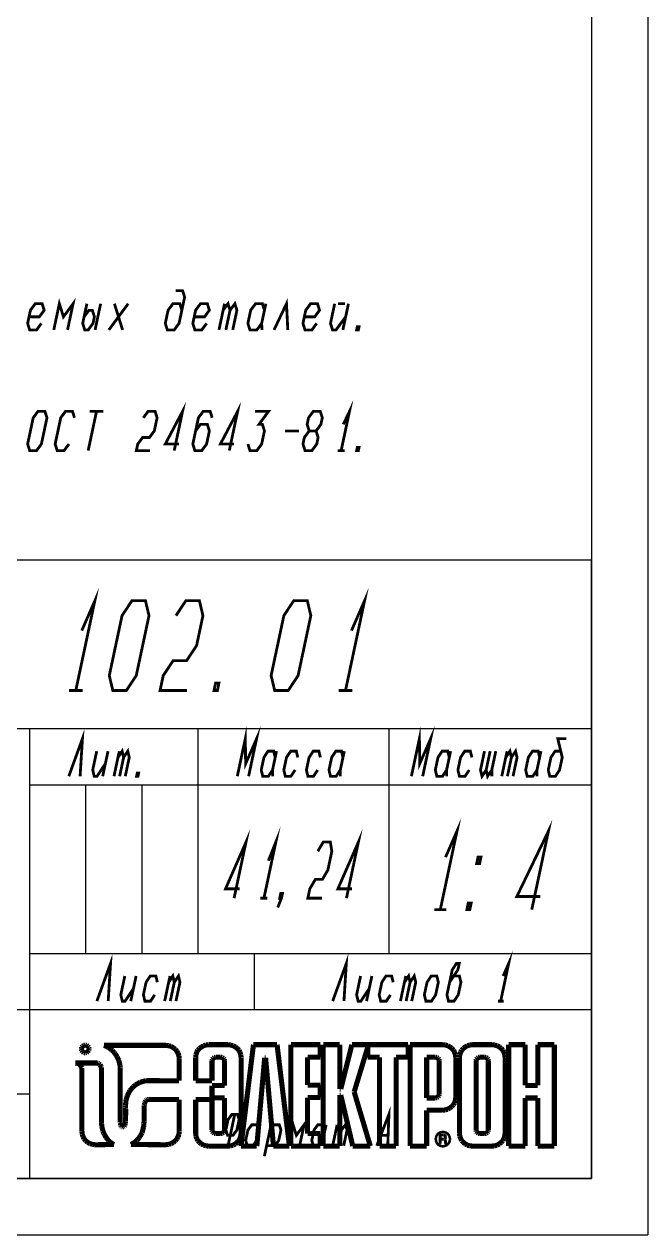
# Model space of a CAD drawing. Header units: millimetres. Extents: x 0 to 594, y 0 to 420.
# Drawn here: x 538.5 to 594, y 0 to 107.7 of the extents above; entities that cross this region are included whole.
import ezdxf

# ---------------------------------------------------------------- set-up
doc = ezdxf.new("R2010")
doc.units = ezdxf.units.MM
doc.header["$LTSCALE"] = 32.67
doc.layers.get('0').update_dxf_attribs({"linetype": 'CONTINUOUS'})

# ---------------------------------------------------------------- blocks, each defined once
blk = doc.blocks.new('ELEKTRON_BL0', base_point=(564.37, 12.37))
at = {"color": 2, "linetype": 'CONTINUOUS'}
for points, const_width in [([(543.59, 16.53), (543.62, 16.67)], 0.452), ([(543.62, 16.41), (543.59, 16.53)], 0.452), ([(543.62, 16.67), (543.7, 16.78)], 0.452), ([(543.7, 16.3), (543.62, 16.41)], 0.452), ([(543.7, 16.78), (543.81, 16.85)], 0.452), ([(543.81, 16.21), (543.7, 16.3)], 0.452), ([(543.81, 16.85), (543.94, 16.88)], 0.452), ([(543.94, 16.19), (543.81, 16.21)], 0.452), ([(543.94, 16.88), (544.06, 16.85)], 0.452), ([(544.06, 16.21), (543.94, 16.19)], 0.452), ([(544.06, 16.85), (544.17, 16.78)], 0.452), ([(544.17, 16.3), (544.06, 16.21)], 0.452), ([(544.17, 16.78), (544.26, 16.67)], 0.452), ([(544.26, 16.41), (544.17, 16.3)], 0.452), ([(544.26, 16.67), (544.29, 16.53)], 0.452), ([(544.29, 16.53), (544.26, 16.41)], 0.452), ([(551.12, 16.85), (545.61, 16.85)], 0.452), ([(545.61, 16.85), (545.69, 16.82)], 0.452), ([(545.69, 16.82), (545.77, 16.78)], 0.452), ([(545.77, 16.78), (545.86, 16.74)], 0.452), ([(545.86, 16.74), (545.94, 16.7)], 0.452), ([(545.94, 16.7), (546.02, 16.64)], 0.452), ([(546.02, 16.64), (546.11, 16.59)], 0.452), ([(546.11, 16.59), (546.19, 16.53)], 0.452), ([(546.19, 16.53), (546.27, 16.46)], 0.452), ([(546.27, 16.46), (546.37, 16.38)], 0.452), ([(546.37, 16.38), (546.45, 16.28)], 0.452), ([(546.45, 16.28), (546.54, 16.19)], 0.452), ([(546.54, 16.19), (546.62, 16.09)], 0.452), ([(546.62, 16.09), (546.7, 15.95)], 0.452), ([(546.7, 15.95), (546.79, 15.81)], 0.452), ([(551.36, 16.82), (551.12, 16.85)], 0.452), ([(551.58, 16.76), (551.36, 16.82)], 0.452), ([(551.78, 16.64), (551.58, 16.76)], 0.452), ([(551.96, 16.5), (551.78, 16.64)], 0.452), ([(552.1, 16.34), (551.96, 16.5)], 0.452), ([(552.21, 16.13), (552.1, 16.34)], 0.452), ([(552.28, 15.91), (552.21, 16.13)], 0.452), ([(553.79, 16.02), (553.77, 15.8)], 0.452), ([(553.86, 16.23), (553.79, 16.02)], 0.452), ([(553.96, 16.42), (553.86, 16.23)], 0.452), ([(554.11, 16.59), (553.96, 16.42)], 0.452), ([(554.28, 16.71), (554.11, 16.59)], 0.452), ([(554.47, 16.82), (554.28, 16.71)], 0.452), ([(554.7, 16.88), (554.47, 16.82)], 0.452), ([(554.92, 16.91), (554.7, 16.88)], 0.452), ([(556.64, 16.91), (554.92, 16.91)], 0.452), ([(556.88, 16.88), (556.64, 16.91)], 0.452), ([(557.1, 16.82), (556.88, 16.88)], 0.452), ([(557.3, 16.71), (557.1, 16.82)], 0.452), ([(557.46, 16.59), (557.3, 16.71)], 0.452), ([(557.62, 16.42), (557.46, 16.59)], 0.452), ([(557.71, 16.23), (557.62, 16.42)], 0.452), ([(557.78, 16.02), (557.71, 16.23)], 0.452), ([(557.81, 15.8), (557.78, 16.02)], 0.452), ([(558.91, 16.91), (557.8, 7.89)], 0.452), ([(561.01, 16.91), (558.91, 16.91)], 0.452), ([(562.11, 7.89), (561.01, 16.91)], 0.452), ([(564.86, 16.91), (562.24, 16.91)], 0.452), ([(562.24, 16.91), (562.24, 7.89)], 0.452), ([(564.86, 15.8), (564.86, 16.91)], 0.452), ([(566.59, 16.91), (565.12, 16.91)], 0.452), ([(565.12, 16.91), (565.12, 7.89)], 0.452), ([(566.59, 12.97), (566.59, 16.91)], 0.452), ([(567.67, 16.91), (566.68, 12.97)], 0.452), ([(569.15, 16.91), (567.67, 16.91)], 0.452), ([(567.87, 12.71), (569.15, 16.91)], 0.452), ([(572.67, 16.91), (569.07, 16.91)], 0.452), ([(569.07, 16.91), (569.07, 15.8)], 0.452), ([(572.67, 15.8), (572.67, 16.91)], 0.452), ([(575.74, 16.91), (572.85, 16.91)], 0.452), ([(572.85, 16.91), (572.85, 7.89)], 0.452), ([(575.98, 16.88), (575.74, 16.91)], 0.452), ([(576.2, 16.82), (575.98, 16.88)], 0.452), ([(576.39, 16.71), (576.2, 16.82)], 0.452), ([(576.56, 16.59), (576.39, 16.71)], 0.452), ([(576.71, 16.42), (576.56, 16.59)], 0.452), ([(576.81, 16.23), (576.71, 16.42)], 0.452), ([(576.88, 16.02), (576.81, 16.23)], 0.452), ([(576.91, 15.8), (576.88, 16.02)], 0.452), ([(577.27, 16.02), (577.24, 15.8)], 0.452), ([(577.34, 16.23), (577.27, 16.02)], 0.452), ([(577.44, 16.42), (577.34, 16.23)], 0.452), ([(577.59, 16.59), (577.44, 16.42)], 0.452), ([(577.76, 16.71), (577.59, 16.59)], 0.452), ([(577.95, 16.82), (577.76, 16.71)], 0.452), ([(578.17, 16.88), (577.95, 16.82)], 0.452), ([(578.4, 16.91), (578.17, 16.88)], 0.452), ([(580.13, 16.91), (578.4, 16.91)], 0.452), ([(580.37, 16.88), (580.13, 16.91)], 0.452), ([(580.59, 16.82), (580.37, 16.88)], 0.452), ([(580.79, 16.71), (580.59, 16.82)], 0.452), ([(580.95, 16.59), (580.79, 16.71)], 0.452), ([(581.11, 16.42), (580.95, 16.59)], 0.452), ([(581.2, 16.23), (581.11, 16.42)], 0.452), ([(581.27, 16.02), (581.2, 16.23)], 0.452), ([(581.3, 15.8), (581.27, 16.02)], 0.452), ([(583.09, 16.91), (581.62, 16.91)], 0.452), ([(581.62, 16.91), (581.62, 7.89)], 0.452), ([(583.09, 13.28), (583.09, 16.91)], 0.452), ([(585.68, 16.91), (584.21, 16.91)], 0.452), ([(584.21, 16.91), (584.21, 13.28)], 0.452), ([(585.68, 7.89), (585.68, 16.91)], 0.452), ([(545.01, 15.28), (543.06, 15.28)], 0.452), ([(543.06, 15.28), (543.19, 15.27)], 0.452), ([(543.19, 15.27), (543.3, 15.24)], 0.452), ([(543.3, 15.24), (543.38, 15.2)], 0.452), ([(543.38, 15.2), (543.45, 15.14)], 0.452), ([(543.45, 15.14), (543.51, 15.07)], 0.452), ([(543.51, 15.07), (543.56, 15)], 0.452), ([(543.56, 15), (543.6, 14.92)], 0.452), ([(543.6, 14.92), (543.65, 14.84)], 0.452), ([(545.08, 15.27), (545.01, 15.28)], 0.452), ([(545.15, 15.23), (545.08, 15.27)], 0.452), ([(545.2, 15.18), (545.15, 15.23)], 0.452), ([(545.26, 15.13), (545.2, 15.18)], 0.452), ([(545.3, 15.06), (545.26, 15.13)], 0.452), ([(545.34, 14.98), (545.3, 15.06)], 0.452), ([(545.37, 14.91), (545.34, 14.98)], 0.452), ([(545.38, 14.84), (545.37, 14.91)], 0.452), ([(546.79, 15.81), (546.86, 15.66)], 0.452), ([(546.86, 15.66), (546.93, 15.5)], 0.452), ([(546.93, 15.5), (546.97, 15.35)], 0.452), ([(546.97, 15.35), (547.01, 15.2)], 0.452), ([(547.01, 15.2), (547.04, 15.05)], 0.452), ([(547.04, 15.05), (547.05, 14.88)], 0.452), ([(547.05, 14.88), (547.05, 10.15)], 0.452), ([(552.31, 15.67), (552.28, 15.91)], 0.452), ([(552.29, 13.7), (552.31, 15.67)], 0.452), ([(553.77, 15.8), (553.77, 13.7)], 0.452), ([(555.22, 15.48), (555.25, 15.6)], 0.452), ([(555.22, 13.7), (555.22, 15.48)], 0.452), ([(555.25, 15.6), (555.32, 15.7)], 0.452), ([(555.32, 15.7), (555.43, 15.77)], 0.452), ([(555.43, 15.77), (555.57, 15.8)], 0.452), ([(555.57, 15.8), (555.99, 15.8)], 0.452), ([(555.99, 15.8), (556.13, 15.77)], 0.452), ([(556.13, 15.77), (556.24, 15.7)], 0.452), ([(556.24, 15.7), (556.31, 15.6)], 0.452), ([(556.31, 15.6), (556.34, 15.48)], 0.452), ([(556.34, 15.48), (556.34, 13.27)], 0.452), ([(557.81, 9), (557.81, 15.8)], 0.452), ([(559.21, 7.89), (559.91, 15.74)], 0.452), ([(559.91, 15.74), (559.99, 15.74)], 0.452), ([(559.99, 15.74), (560.69, 7.89)], 0.452), ([(563.72, 13.32), (563.72, 15.8)], 0.452), ([(563.72, 15.8), (564.86, 15.8)], 0.452), ([(569.07, 15.8), (570.13, 15.8)], 0.452), ([(570.13, 15.8), (570.13, 7.89)], 0.452), ([(571.6, 7.89), (571.6, 15.8)], 0.452), ([(571.6, 15.8), (572.67, 15.8)], 0.452), ([(574.32, 15.8), (575.1, 15.8)], 0.452), ([(574.32, 12.17), (574.32, 15.8)], 0.452), ([(575.1, 15.8), (575.23, 15.77)], 0.452), ([(575.23, 15.77), (575.34, 15.7)], 0.452), ([(575.34, 15.7), (575.41, 15.6)], 0.452), ([(575.41, 15.6), (575.44, 15.48)], 0.452), ([(575.44, 15.48), (575.44, 12.5)], 0.452), ([(576.91, 12.17), (576.91, 15.8)], 0.452), ([(577.24, 15.8), (577.24, 9)], 0.452), ([(578.72, 15.48), (578.74, 15.6)], 0.452), ([(578.72, 9.32), (578.72, 15.48)], 0.452), ([(578.74, 15.6), (578.81, 15.7)], 0.452), ([(578.81, 15.7), (578.92, 15.77)], 0.452), ([(578.92, 15.77), (579.05, 15.8)], 0.452), ([(579.05, 15.8), (579.48, 15.8)], 0.452), ([(579.48, 15.8), (579.61, 15.77)], 0.452), ([(579.61, 15.77), (579.72, 15.7)], 0.452), ([(579.72, 15.7), (579.79, 15.6)], 0.452), ([(579.79, 15.6), (579.81, 15.48)], 0.452), ([(579.81, 15.48), (579.81, 9.32)], 0.452), ([(581.3, 9), (581.3, 15.8)], 0.452), ([(543.65, 14.84), (543.65, 9.19)], 0.452), ([(545.38, 10.18), (545.38, 14.84)], 0.452), ([(547.82, 12.65), (547.91, 12.81)], 0.452), ([(547.91, 12.81), (548.07, 13)], 0.452), ([(548.07, 13), (548.23, 13.18)], 0.452), ([(548.23, 13.18), (548.43, 13.34)], 0.452), ([(548.43, 13.34), (548.62, 13.46)], 0.452), ([(548.62, 13.46), (548.84, 13.57)], 0.452), ([(548.84, 13.57), (549.07, 13.64)], 0.452), ([(549.07, 13.64), (549.3, 13.7)], 0.452), ([(549.3, 13.7), (549.55, 13.71)], 0.452), ([(549.55, 13.71), (552.29, 13.7)], 0.452), ([(553.77, 13.7), (555.22, 13.7)], 0.452), ([(556.34, 13.27), (555.22, 13.27)], 0.452), ([(555.22, 13.27), (555.22, 12.18)], 0.452), ([(564.86, 13.32), (563.72, 13.32)], 0.452), ([(564.86, 12.21), (564.86, 13.32)], 0.452), ([(566.68, 12.97), (566.59, 12.97)], 0.452), ([(569.31, 7.89), (567.87, 12.71)], 0.452), ([(584.21, 13.28), (583.09, 13.28)], 0.452), ([(547.52, 11.47), (547.54, 11.65)], 0.452), ([(547.54, 11.65), (547.55, 11.83)], 0.452), ([(547.55, 11.83), (547.58, 12)], 0.452), ([(547.58, 12), (547.62, 12.17)], 0.452), ([(547.62, 12.17), (547.68, 12.34)], 0.452), ([(547.68, 12.34), (547.75, 12.49)], 0.452), ([(547.75, 12.49), (547.82, 12.65)], 0.452), ([(549.21, 11.61), (549.22, 11.7)], 0.452), ([(549.22, 11.7), (549.25, 11.78)], 0.452), ([(549.25, 11.78), (549.29, 11.86)], 0.452), ([(549.29, 11.86), (549.33, 11.93)], 0.452), ([(549.33, 11.93), (549.39, 11.99)], 0.452), ([(549.39, 11.99), (549.47, 12.03)], 0.452), ([(549.47, 12.03), (549.55, 12.04)], 0.452), ([(549.55, 12.04), (552.29, 12.03)], 0.452), ([(552.29, 12.03), (552.31, 9.19)], 0.452), ([(555.22, 12.03), (553.77, 12.03)], 0.452), ([(553.77, 12.03), (553.77, 9)], 0.452), ([(555.22, 12.18), (556.34, 12.17)], 0.452), ([(555.22, 9.32), (555.22, 12.03)], 0.452), ([(556.34, 12.17), (556.34, 9.32)], 0.452), ([(563.72, 9), (563.72, 12.21)], 0.452), ([(563.72, 12.21), (564.86, 12.21)], 0.452), ([(566.59, 7.89), (566.59, 12.43)], 0.452), ([(566.59, 12.43), (566.68, 12.43)], 0.452), ([(566.68, 12.43), (567.75, 7.89)], 0.452), ([(575.1, 12.17), (574.32, 12.17)], 0.452), ([(575.23, 12.2), (575.1, 12.17)], 0.452), ([(575.34, 12.27), (575.23, 12.2)], 0.452), ([(575.41, 12.38), (575.34, 12.27)], 0.452), ([(575.44, 12.5), (575.41, 12.38)], 0.452), ([(576.71, 11.57), (576.81, 11.75)], 0.452), ([(576.81, 11.75), (576.88, 11.96)], 0.452), ([(576.88, 11.96), (576.91, 12.17)], 0.452), ([(583.09, 7.89), (583.09, 12.17)], 0.452), ([(583.09, 12.17), (584.21, 12.17)], 0.452), ([(584.21, 12.17), (584.21, 7.89)], 0.452), ([(547.52, 11.33), (547.52, 11.47)], 0.452), ([(547.54, 11.2), (547.52, 11.33)], 0.452), ([(547.52, 10.5), (547.54, 10.64)], 0.452), ([(547.54, 11.06), (547.54, 11.2)], 0.452), ([(547.54, 10.92), (547.54, 11.06)], 0.452), ([(547.54, 10.78), (547.54, 10.92)], 0.452), ([(547.54, 10.64), (547.54, 10.78)], 0.452), ([(549.19, 11.53), (549.21, 11.61)], 0.452), ([(549.19, 11.38), (549.19, 11.53)], 0.452), ([(549.19, 11.22), (549.19, 11.38)], 0.452), ([(549.19, 11.08), (549.19, 11.22)], 0.452), ([(549.19, 10.93), (549.19, 11.08)], 0.452), ([(549.19, 10.78), (549.19, 10.93)], 0.452), ([(549.19, 10.64), (549.19, 10.78)], 0.452), ([(549.19, 10.49), (549.19, 10.64)], 0.452), ([(574.32, 7.89), (574.32, 11.08)], 0.452), ([(574.32, 11.08), (575.74, 11.08)], 0.452), ([(575.74, 11.08), (575.98, 11.11)], 0.452), ([(575.98, 11.11), (576.2, 11.17)], 0.452), ([(576.2, 11.17), (576.39, 11.28)], 0.452), ([(576.39, 11.28), (576.56, 11.4)], 0.452), ([(576.56, 11.4), (576.71, 11.57)], 0.452), ([(545.38, 10.01), (545.38, 10.18)], 0.452), ([(545.4, 9.86), (545.38, 10.01)], 0.452), ([(545.41, 9.69), (545.4, 9.86)], 0.452), ([(545.44, 9.54), (545.41, 9.69)], 0.452), ([(545.48, 9.39), (545.44, 9.54)], 0.452), ([(547.05, 10.15), (547.05, 10.1)], 0.452), ([(547.05, 10.1), (547.05, 10.03)], 0.452), ([(547.05, 10.03), (547.07, 9.96)], 0.452), ([(547.07, 9.96), (547.07, 9.89)], 0.452), ([(547.07, 9.89), (547.08, 9.82)], 0.452), ([(547.08, 9.82), (547.09, 9.75)], 0.452), ([(547.09, 9.75), (547.12, 9.69)], 0.452), ([(547.12, 9.69), (547.15, 9.64)], 0.452), ([(547.15, 9.64), (547.19, 9.61)], 0.452), ([(547.19, 9.61), (547.27, 9.6)], 0.452), ([(547.27, 9.6), (547.36, 9.61)], 0.452), ([(547.36, 9.61), (547.41, 9.64)], 0.452), ([(547.41, 9.64), (547.45, 9.71)], 0.452), ([(547.45, 9.71), (547.48, 9.79)], 0.452), ([(547.48, 9.79), (547.5, 9.89)], 0.452), ([(547.5, 9.89), (547.51, 9.99)], 0.452), ([(547.51, 9.99), (547.52, 10.08)], 0.452), ([(547.52, 10.36), (547.52, 10.5)], 0.452), ([(547.52, 10.28), (547.52, 10.36)], 0.452), ([(547.52, 10.18), (547.52, 10.28)], 0.452), ([(547.52, 10.08), (547.52, 10.18)], 0.452), ([(549.08, 9.39), (549.12, 9.55)], 0.452), ([(549.12, 9.55), (549.15, 9.72)], 0.452), ([(549.15, 9.72), (549.16, 9.89)], 0.452), ([(549.16, 9.89), (549.18, 10.06)], 0.452), ([(549.18, 10.06), (549.19, 10.22)], 0.452), ([(549.19, 10.33), (549.19, 10.49)], 0.452), ([(549.19, 10.22), (549.19, 10.33)], 0.452), ([(543.65, 9.19), (543.67, 8.96)], 0.452), ([(543.67, 8.96), (543.74, 8.74)], 0.452), ([(543.74, 8.74), (543.84, 8.53)], 0.452), ([(543.84, 8.53), (543.98, 8.36)], 0.452), ([(545.52, 9.22), (545.48, 9.39)], 0.452), ([(545.58, 9.07), (545.52, 9.22)], 0.452), ([(545.65, 8.92), (545.58, 9.07)], 0.452), ([(545.73, 8.78), (545.65, 8.92)], 0.452), ([(545.81, 8.64), (545.73, 8.78)], 0.452), ([(545.9, 8.51), (545.81, 8.64)], 0.452), ([(546, 8.4), (545.9, 8.51)], 0.452), ([(546.11, 8.29), (546, 8.4)], 0.452), ([(548.53, 8.39), (548.64, 8.51)], 0.452), ([(548.64, 8.51), (548.75, 8.64)], 0.452), ([(548.75, 8.64), (548.83, 8.78)], 0.452), ([(548.83, 8.78), (548.93, 8.94)], 0.452), ([(548.93, 8.94), (549, 9.08)], 0.452), ([(549, 9.08), (549.04, 9.24)], 0.452), ([(549.04, 9.24), (549.08, 9.39)], 0.452), ([(552.1, 8.53), (551.96, 8.36)], 0.452), ([(552.21, 8.74), (552.1, 8.53)], 0.452), ([(552.28, 8.96), (552.21, 8.74)], 0.452), ([(552.31, 9.19), (552.28, 8.96)], 0.452), ([(553.77, 9), (553.79, 8.78)], 0.452), ([(553.79, 8.78), (553.86, 8.57)], 0.452), ([(553.86, 8.57), (553.96, 8.37)], 0.452), ([(555.25, 9.19), (555.22, 9.32)], 0.452), ([(555.32, 9.1), (555.25, 9.19)], 0.452), ([(555.43, 9.03), (555.32, 9.1)], 0.452), ([(555.57, 9), (555.43, 9.03)], 0.452), ([(555.99, 9), (555.57, 9)], 0.452), ([(556.13, 9.03), (555.99, 9)], 0.452), ([(556.24, 9.1), (556.13, 9.03)], 0.452), ([(556.31, 9.19), (556.24, 9.1)], 0.452), ([(556.34, 9.32), (556.31, 9.19)], 0.452), ([(557.62, 8.37), (557.71, 8.57)], 0.452), ([(557.71, 8.57), (557.78, 8.78)], 0.452), ([(557.78, 8.78), (557.81, 9)], 0.452), ([(564.86, 9), (563.72, 9)], 0.452), ([(564.86, 7.89), (564.86, 9)], 0.452), ([(575.1, 8.65), (575.09, 8.51)], 0.151), ([(575.14, 8.78), (575.1, 8.65)], 0.151), ([(575.2, 8.89), (575.14, 8.78)], 0.151), ([(575.17, 8.51), (575.19, 8.62)], 0.151), ([(575.19, 8.62), (575.21, 8.74)], 0.151), ([(575.28, 9), (575.2, 8.89)], 0.151), ([(575.21, 8.74), (575.27, 8.85)], 0.151), ([(575.27, 8.85), (575.34, 8.93)], 0.151), ([(575.38, 9.08), (575.28, 9)], 0.151), ([(575.34, 8.93), (575.44, 9)], 0.151), ([(575.5, 9.14), (575.38, 9.08)], 0.151), ([(575.44, 9), (575.53, 9.07)], 0.151), ([(575.48, 8.11), (575.48, 8.92)], 0.151), ([(575.48, 8.92), (575.85, 8.92)], 0.151), ([(575.62, 9.18), (575.5, 9.14)], 0.151), ([(575.53, 9.07), (575.64, 9.1)], 0.151), ([(575.57, 8.82), (575.57, 8.55)], 0.151), ([(575.82, 8.82), (575.57, 8.82)], 0.151), ([(575.57, 8.55), (575.82, 8.55)], 0.151), ([(575.75, 9.19), (575.62, 9.18)], 0.151), ([(575.64, 9.1), (575.75, 9.11)], 0.151), ([(575.89, 9.18), (575.75, 9.19)], 0.151), ([(575.75, 9.11), (575.88, 9.1)], 0.151), ([(575.87, 8.8), (575.82, 8.82)], 0.151), ([(575.82, 8.55), (575.88, 8.57)], 0.151), ([(575.85, 8.92), (575.94, 8.9)], 0.151), ([(575.91, 8.78), (575.87, 8.8)], 0.151), ([(575.88, 9.1), (575.99, 9.07)], 0.151), ([(575.88, 8.57), (575.91, 8.6)], 0.151), ([(576.02, 9.14), (575.89, 9.18)], 0.151), ([(575.94, 8.75), (575.91, 8.78)], 0.151), ([(575.91, 8.6), (575.94, 8.64)], 0.151), ([(575.94, 8.9), (576.01, 8.85)], 0.151), ([(575.95, 8.69), (575.94, 8.75)], 0.151), ([(575.94, 8.64), (575.95, 8.69)], 0.151), ([(575.99, 9.07), (576.09, 9)], 0.151), ([(576.01, 8.85), (576.06, 8.78)], 0.151), ([(576.03, 8.57), (576.01, 8.53)], 0.151), ([(576.13, 9.08), (576.02, 9.14)], 0.151), ([(576.06, 8.64), (576.03, 8.57)], 0.151), ([(576.06, 8.78), (576.07, 8.71)], 0.151), ([(576.07, 8.71), (576.06, 8.64)], 0.151), ([(576.09, 9), (576.19, 8.93)], 0.151), ([(576.24, 9), (576.13, 9.08)], 0.151), ([(576.19, 8.93), (576.26, 8.85)], 0.151), ([(576.32, 8.89), (576.24, 9)], 0.151), ([(576.26, 8.85), (576.31, 8.74)], 0.151), ([(576.31, 8.74), (576.34, 8.62)], 0.151), ([(576.38, 8.78), (576.32, 8.89)], 0.151), ([(576.34, 8.62), (576.35, 8.51)], 0.151), ([(576.42, 8.65), (576.38, 8.78)], 0.151), ([(576.44, 8.51), (576.42, 8.65)], 0.151), ([(577.24, 9), (577.27, 8.78)], 0.452), ([(577.27, 8.78), (577.34, 8.57)], 0.452), ([(577.34, 8.57), (577.44, 8.37)], 0.452), ([(578.74, 9.19), (578.72, 9.32)], 0.452), ([(578.81, 9.1), (578.74, 9.19)], 0.452), ([(578.92, 9.03), (578.81, 9.1)], 0.452), ([(579.05, 9), (578.92, 9.03)], 0.452), ([(579.48, 9), (579.05, 9)], 0.452), ([(579.61, 9.03), (579.48, 9)], 0.452), ([(579.72, 9.1), (579.61, 9.03)], 0.452), ([(579.79, 9.19), (579.72, 9.1)], 0.452), ([(579.81, 9.32), (579.79, 9.19)], 0.452), ([(581.11, 8.37), (581.2, 8.57)], 0.452), ([(581.2, 8.57), (581.27, 8.78)], 0.452), ([(581.27, 8.78), (581.3, 9)], 0.452), ([(543.98, 8.36), (544.16, 8.22)], 0.452), ([(544.16, 8.22), (544.36, 8.11)], 0.452), ([(544.36, 8.11), (544.58, 8.04)], 0.452), ([(544.58, 8.04), (544.81, 8.01)], 0.452), ([(544.81, 8.01), (546.5, 8.03)], 0.452), ([(546.22, 8.19), (546.11, 8.29)], 0.452), ([(546.36, 8.11), (546.22, 8.19)], 0.452), ([(546.5, 8.03), (546.36, 8.11)], 0.452), ([(548, 8.03), (548.15, 8.11)], 0.452), ([(551.12, 8.01), (548, 8.03)], 0.452), ([(548.15, 8.11), (548.29, 8.19)], 0.452), ([(548.29, 8.19), (548.41, 8.29)], 0.452), ([(548.41, 8.29), (548.53, 8.39)], 0.452), ([(551.36, 8.04), (551.12, 8.01)], 0.452), ([(551.58, 8.11), (551.36, 8.04)], 0.452), ([(551.78, 8.22), (551.58, 8.11)], 0.452), ([(551.96, 8.36), (551.78, 8.22)], 0.452), ([(553.96, 8.37), (554.11, 8.22)], 0.452), ([(554.11, 8.22), (554.28, 8.08)], 0.452), ([(554.28, 8.08), (554.47, 7.97)], 0.452), ([(554.47, 7.97), (554.7, 7.91)], 0.452), ([(554.7, 7.91), (554.92, 7.89)], 0.452), ([(554.92, 7.89), (556.64, 7.89)], 0.452), ([(556.64, 7.89), (556.88, 7.91)], 0.452), ([(556.88, 7.91), (557.1, 7.97)], 0.452), ([(557.1, 7.97), (557.3, 8.08)], 0.452), ([(557.3, 8.08), (557.46, 8.22)], 0.452), ([(557.46, 8.22), (557.62, 8.37)], 0.452), ([(557.8, 7.89), (559.21, 7.89)], 0.452), ([(560.69, 7.89), (562.11, 7.89)], 0.452), ([(562.24, 7.89), (564.86, 7.89)], 0.452), ([(565.12, 7.89), (566.59, 7.89)], 0.452), ([(567.75, 7.89), (569.31, 7.89)], 0.452), ([(570.13, 7.89), (571.6, 7.89)], 0.452), ([(572.85, 7.89), (574.32, 7.89)], 0.452), ([(575.09, 8.51), (575.1, 8.37)], 0.151), ([(575.1, 8.37), (575.14, 8.25)], 0.151), ([(575.14, 8.25), (575.2, 8.12)], 0.151), ([(575.19, 8.39), (575.17, 8.51)], 0.151), ([(575.21, 8.28), (575.19, 8.39)], 0.151), ([(575.2, 8.12), (575.28, 8.03)], 0.151), ([(575.27, 8.18), (575.21, 8.28)], 0.151), ([(575.34, 8.1), (575.27, 8.18)], 0.151), ([(575.28, 8.03), (575.38, 7.94)], 0.151), ([(575.44, 8.01), (575.34, 8.1)], 0.151), ([(575.38, 7.94), (575.5, 7.89)], 0.151), ([(575.53, 7.96), (575.44, 8.01)], 0.151), ([(575.57, 8.11), (575.48, 8.11)], 0.151), ([(575.5, 7.89), (575.62, 7.85)], 0.151), ([(575.64, 7.93), (575.53, 7.96)], 0.151), ([(575.82, 8.46), (575.57, 8.46)], 0.151), ([(575.57, 8.46), (575.57, 8.11)], 0.151), ([(575.62, 7.85), (575.75, 7.83)], 0.151), ([(575.75, 7.91), (575.64, 7.93)], 0.151), ([(575.88, 7.93), (575.75, 7.91)], 0.151), ([(575.75, 7.83), (575.89, 7.85)], 0.151), ([(575.88, 8.44), (575.82, 8.46)], 0.151), ([(575.92, 8.42), (575.88, 8.44)], 0.151), ([(575.99, 7.96), (575.88, 7.93)], 0.151), ([(575.89, 7.85), (576.02, 7.89)], 0.151), ([(575.94, 8.37), (575.92, 8.42)], 0.151), ([(575.95, 8.33), (575.94, 8.37)], 0.151), ([(576.01, 8.53), (575.95, 8.5)], 0.151), ([(575.95, 8.5), (576.01, 8.47)], 0.151), ([(575.95, 8.21), (575.95, 8.33)], 0.151), ([(575.95, 8.18), (575.95, 8.21)], 0.151), ([(575.95, 8.15), (575.95, 8.18)], 0.151), ([(575.95, 8.12), (575.95, 8.15)], 0.151), ([(575.96, 8.11), (575.95, 8.12)], 0.151), ([(576.09, 8.11), (575.96, 8.11)], 0.151), ([(576.09, 8.01), (575.99, 7.96)], 0.151), ([(576.01, 8.47), (576.03, 8.43)], 0.151), ([(576.02, 7.89), (576.13, 7.94)], 0.151), ([(576.03, 8.43), (576.06, 8.39)], 0.151), ([(576.06, 8.39), (576.06, 8.33)], 0.151), ([(576.06, 8.33), (576.06, 8.21)], 0.151), ([(576.06, 8.21), (576.06, 8.17)], 0.151), ([(576.06, 8.17), (576.07, 8.14)], 0.151), ([(576.07, 8.14), (576.07, 8.12)], 0.151), ([(576.07, 8.12), (576.09, 8.11)], 0.151), ([(576.19, 8.1), (576.09, 8.01)], 0.151), ([(576.13, 7.94), (576.24, 8.03)], 0.151), ([(576.26, 8.18), (576.19, 8.1)], 0.151), ([(576.24, 8.03), (576.32, 8.12)], 0.151), ([(576.31, 8.28), (576.26, 8.18)], 0.151), ([(576.34, 8.39), (576.31, 8.28)], 0.151), ([(576.32, 8.12), (576.38, 8.25)], 0.151), ([(576.35, 8.51), (576.34, 8.39)], 0.151), ([(576.38, 8.25), (576.42, 8.37)], 0.151), ([(576.42, 8.37), (576.44, 8.51)], 0.151), ([(577.44, 8.37), (577.59, 8.22)], 0.452), ([(577.59, 8.22), (577.76, 8.08)], 0.452), ([(577.76, 8.08), (577.95, 7.97)], 0.452), ([(577.95, 7.97), (578.17, 7.91)], 0.452), ([(578.17, 7.91), (578.4, 7.89)], 0.452), ([(578.4, 7.89), (580.13, 7.89)], 0.452), ([(580.13, 7.89), (580.37, 7.91)], 0.452), ([(580.37, 7.91), (580.59, 7.97)], 0.452), ([(580.59, 7.97), (580.79, 8.08)], 0.452), ([(580.79, 8.08), (580.95, 8.22)], 0.452), ([(580.95, 8.22), (581.11, 8.37)], 0.452), ([(581.62, 7.89), (583.09, 7.89)], 0.452), ([(584.21, 7.89), (585.68, 7.89)], 0.452)]:
    blk.add_lwpolyline(points, dxfattribs=dict(at, const_width=const_width))

msp = doc.modelspace()

# ---------------------------------------------------------------- linework, layer by layer
at = {"color": 7, "linetype": 'CONTINUOUS'}
for p, q in [((594, 420), (594, 0)), ((589, 415), (589, 5)), ((589, 60), (404, 60)), ((589, 5), (589, 60)), ((589, 45), (404, 45)), ((539, 5), (539, 45)), ((554, 25), (554, 45)), ((571, 25), (571, 45)), ((589, 40), (539, 40)), ((544, 25), (544, 40)), ((549, 25), (549, 40)), ((589, 25), (539, 25)), ((559, 20), (559, 25)), ((589, 20), (404, 20)), ((539, 12.5), (484, 12.5)), ((20, 5), (589, 5)), ((589, 5), (404, 5)), ((0, 0), (594, 0))]:
    msp.add_line(p, q, dxfattribs=at)
at = {"color": 2, "linetype": 'CONTINUOUS', "const_width": 0.25}
for points in [[(552.5394236, 82.2415725), (552.3571703, 82.8249045), (551.7446803, 82.8249045), (551.3144436, 82.2415725), (551.0664602, 81.0749085), (551.2487135, 80.4915675), (551.8612035, 80.4915675), (552.2914402, 81.0749085), (552.787407, 83.4082365), (552.6051537, 83.9915685), (551.9926637, 83.9915685)], [(538.9404346, 81.6582405), (539.8591696, 81.6582405), (540.2894425, 82.2415725), (540.107153, 82.8249045), (539.494663, 82.8249045), (539.0644263, 82.2415725), (538.8164429, 81.0749085), (538.9986962, 80.4915675), (539.6111862, 80.4915675), (540.0414591, 81.0749085)], [(541.1424474, 80.4915675), (541.6384142, 82.8249045), (542.0029208, 81.6582405), (542.8634304, 82.8249045), (542.3674636, 80.4915675)], [(544.0884104, 82.8249045), (543.7164353, 81.0749085), (543.8986886, 80.4915675), (544.2049698, 80.4915675), (544.6352065, 81.0749085), (544.7591982, 81.6582405), (544.5769449, 82.2415725), (544.2706637, 82.2415725), (543.840427, 81.6582405)], [(545.3134266, 82.8249045), (544.8174598, 80.4915675)], [(546.0424398, 80.4915675), (547.7634229, 82.8249045)], [(546.5384066, 82.8249045), (547.2674561, 80.4915675)], [(553.6404481, 81.6582405), (554.5591831, 81.6582405), (554.9894198, 82.2415725), (554.8071665, 82.8249045), (554.1946765, 82.8249045), (553.7644398, 82.2415725), (553.5164564, 81.0749085), (553.6987097, 80.4915675), (554.3111997, 80.4915675), (554.7414364, 81.0749085)], [(555.8424609, 80.4915675), (556.3384277, 82.8249045)], [(556.214436, 82.2415725), (556.6446727, 82.8249045), (556.826926, 82.2415725), (556.4549509, 80.4915675)], [(556.826926, 82.2415725), (557.2571627, 82.8249045), (557.439416, 82.2415725), (557.0674409, 80.4915675)], [(559.8894122, 82.2415725), (559.7071589, 82.8249045), (559.0946689, 82.8249045), (558.6644323, 82.2415725), (558.4164489, 81.0749085), (558.5987021, 80.4915675), (559.2111921, 80.4915675), (559.6414288, 81.0749085)], [(560.0134039, 82.8249045), (559.6414288, 81.0749085), (559.6705778, 80.4915675)], [(560.7424534, 80.4915675), (561.8509102, 82.8249045), (561.9674696, 80.4915675)], [(563.440433, 81.6582405), (564.359168, 81.6582405), (564.7894409, 82.2415725), (564.6071514, 82.8249045), (563.9946614, 82.8249045), (563.5644247, 82.2415725), (563.3164413, 81.0749085), (563.4986946, 80.4915675), (564.1112208, 80.4915675), (564.5414575, 81.0749085)], [(566.1384126, 82.8249045), (565.7664375, 81.0749085), (565.9486908, 80.4915675), (566.2549358, 80.4915675), (567.1154454, 81.6582405)], [(566.4446576, 82.8249045), (567.0571838, 82.8249045)], [(567.3634288, 82.8249045), (566.867462, 80.4915675)], [(568.2455826, 80.4915675), (568.092442, 80.4915675), (568.1544379, 80.783238), (568.3075785, 80.783238), (568.2455826, 80.4915675)], [(538.9986962, 69.7569952), (538.8164429, 70.3403272), (539.3124097, 72.6736642), (539.7426464, 73.2569962), (540.3551364, 73.2569962), (540.5374259, 72.6736642), (540.0414591, 70.3403272), (539.6111862, 69.7569952), (538.9986962, 69.7569952)], [(542.9874221, 72.6736642), (542.8051688, 73.2569962), (542.1926426, 73.2569962), (541.7624059, 72.6736642), (541.2664391, 70.3403272), (541.4486924, 69.7569952), (542.0612186, 69.7569952), (542.4914553, 70.3403272)], [(544.9488838, 73.2569962), (544.2049698, 69.7569952)], [(544.3363938, 73.2569962), (545.56141, 73.2569962)], [(549.1123945, 72.6736642), (549.5426675, 73.2569962), (550.1551575, 73.2569962), (550.3374108, 72.6736642), (550.0894274, 71.5069912), (549.6591907, 70.9236592), (549.0467007, 70.9236592), (548.6164277, 70.3403272), (548.492436, 69.7569952), (549.7174523, 69.7569952)], [(551.8612035, 69.7569952), (552.6051537, 73.2569962), (551.0664602, 70.3403272), (552.2914402, 70.3403272)], [(555.2374032, 72.6736642), (555.0551499, 73.2569962), (554.4426599, 73.2569962), (554.0124232, 72.6736642), (553.5164564, 70.3403272), (553.6987097, 69.7569952), (554.3111997, 69.7569952), (554.7414364, 70.3403272), (554.9894198, 71.5069912), (554.8071665, 72.0903322), (554.1946765, 72.0903322), (553.7644398, 71.5069912)], [(556.7611959, 69.7569952), (557.5051461, 73.2569962), (555.9664526, 70.3403272), (557.1914326, 70.3403272)], [(559.0364073, 73.2569962), (560.2613873, 73.2569962), (559.4009139, 72.0903322), (559.7071589, 72.0903322), (559.8894122, 71.5069912), (559.6414288, 70.3403272), (559.2111921, 69.7569952), (558.5987021, 69.7569952), (558.4164489, 70.3403272)], [(564.4831597, 71.5069912), (564.9134326, 72.0903322), (565.0374243, 72.6736642), (564.8551348, 73.2569962), (564.2426448, 73.2569962), (563.8124081, 72.6736642), (563.6884164, 72.0903322), (563.8706697, 71.5069912)], [(566.9040432, 72.0903322), (567.4582716, 73.2569962), (566.7143214, 69.7569952)], [(561.7269185, 71.5069912), (562.9519347, 71.5069912)], [(563.4986946, 69.7569952), (564.1112208, 69.7569952), (564.5414575, 70.3403272), (564.6654492, 70.9236592), (564.4831597, 71.5069912), (563.8706697, 71.5069912), (563.440433, 70.9236592), (563.3164413, 70.3403272), (563.4986946, 69.7569952)], [(568.2455826, 69.7569952), (568.092442, 69.7569952), (568.1544379, 70.0486657), (568.3075785, 70.0486657), (568.2455826, 69.7569952)], [(566.4080764, 69.7569952), (567.0205664, 69.7569952)], [(543.6336292, 53.7439748), (544.8004563, 56.4106393), (543.0999935, 48.4106368)], [(567.6336365, 53.7439748), (568.8004636, 56.4106393), (567.1000009, 48.4106368)], [(546.3999855, 48.4106368), (546.0834078, 49.7439736), (547.2170618, 55.0773025), (548.1004482, 56.4106393), (549.3004486, 56.4106393), (549.6170262, 55.0773025), (548.4834086, 49.7439736), (547.5999858, 48.4106368), (546.3999855, 48.4106368)], [(552.017027, 55.0773025), (552.9004497, 56.4106393), (554.1004501, 56.4106393), (554.4170277, 55.0773025), (553.8502189, 52.410638), (552.9668324, 51.0773013), (551.766832, 51.0773013), (550.8834093, 49.7439736), (550.6000049, 48.4106368), (553.0000056, 48.4106368)], [(560.7999899, 48.4106368), (560.4834122, 49.7439736), (561.6170299, 55.0773025), (562.5004526, 56.4106393), (563.700453, 56.4106393), (564.0170306, 55.0773025), (562.883413, 49.7439736), (561.9999902, 48.4106368), (560.7999899, 48.4106368)], [(542.5000115, 48.4106368), (543.7000118, 48.4106368)], [(555.7000155, 48.4106368), (555.4000063, 48.4106368), (555.5416904, 49.0773007), (555.8416996, 49.0773007), (555.7000155, 48.4106368)], [(566.4999825, 48.4106368), (567.6999829, 48.4106368)], [(557.4749821, 40.7875764), (558.1870642, 44.1375819), (558.2148717, 41.9042449), (559.1920496, 44.1375819), (558.4800037, 40.7875764)], [(572.9649895, 40.7875764), (573.6770717, 44.1375819), (573.7048429, 41.9042449), (574.682057, 44.1375819), (573.9700111, 40.7875764)], [(542.4799988, 40.7875764), (543.6945736, 44.1375819), (543.4849841, 40.7875764)], [(586.2534554, 43.0209134), (585.7509628, 43.0209134), (585.3810179, 42.4625792), (585.1436935, 41.3459106), (585.2762413, 40.7875764), (585.778734, 40.7875764), (586.1486788, 41.3459106), (586.3860396, 42.4625792), (585.9883235, 44.1375819), (586.7420625, 44.1375819)], [(544.9647272, 43.0209134), (544.608668, 41.3459106), (544.7412521, 40.7875764), (544.9924984, 40.7875764), (545.7323518, 41.9042449)], [(545.9697125, 43.0209134), (545.4949911, 40.7875764)], [(546.5000127, 40.7875764), (546.9746979, 43.0209134)], [(546.8560356, 42.4625792), (547.2259442, 43.0209134), (547.3585283, 42.4625792), (547.0025054, 40.7875764)], [(547.3585283, 42.4625792), (547.7284731, 43.0209134), (547.861021, 42.4625792), (547.504998, 40.7875764)], [(560.8460336, 42.4625792), (560.7134495, 43.0209134), (560.2109568, 43.0209134), (559.8410482, 42.4625792), (559.6036875, 41.3459106), (559.7362354, 40.7875764), (560.2387643, 40.7875764), (560.6086729, 41.3459106)], [(560.9646958, 43.0209134), (560.6086729, 41.3459106), (560.6156338, 40.7875764)], [(562.8560405, 42.4625792), (562.7234564, 43.0209134), (562.2209637, 43.0209134), (561.8510189, 42.4625792), (561.6136945, 41.3459106), (561.7462423, 40.7875764), (562.248735, 40.7875764), (562.6186798, 41.3459106)], [(564.8660475, 42.4625792), (564.7334634, 43.0209134), (564.2309707, 43.0209134), (563.8610259, 42.4625792), (563.6236652, 41.3459106), (563.7562493, 40.7875764), (564.2587419, 40.7875764), (564.6286868, 41.3459106)], [(566.8760182, 42.4625792), (566.7434703, 43.0209134), (566.2409777, 43.0209134), (565.8710328, 42.4625792), (565.6336721, 41.3459106), (565.7662562, 40.7875764), (566.2687489, 40.7875764), (566.6386937, 41.3459106)], [(566.9947167, 43.0209134), (566.6386937, 41.3459106), (566.6456184, 40.7875764)], [(576.336041, 42.4625792), (576.2034569, 43.0209134), (575.7009642, 43.0209134), (575.3310194, 42.4625792), (575.0936949, 41.3459106), (575.2262428, 40.7875764), (575.7287355, 40.7875764), (576.0986803, 41.3459106)], [(576.4547032, 43.0209134), (576.0986803, 41.3459106), (576.1056412, 40.7875764)], [(578.346048, 42.4625792), (578.2134639, 43.0209134), (577.7109712, 43.0209134), (577.3410264, 42.4625792), (577.1036656, 41.3459106), (577.2362498, 40.7875764), (577.7387424, 40.7875764), (578.1086873, 41.3459106)], [(579.4696956, 43.0209134), (579.1136726, 41.3459106), (579.2462567, 40.7875764), (579.6161653, 41.3459106), (579.7487494, 40.7875764), (580.1186942, 41.3459106), (580.4747172, 43.0209134)], [(579.9722245, 43.0209134), (579.6161653, 41.3459106)], [(581.0050173, 40.7875764), (581.4797025, 43.0209134)], [(581.3610403, 42.4625792), (581.7309489, 43.0209134), (581.863533, 42.4625792), (581.50751, 40.7875764)], [(581.863533, 42.4625792), (582.2334415, 43.0209134), (582.3660256, 42.4625792), (582.0100027, 40.7875764)], [(584.3760326, 42.4625792), (584.2434485, 43.0209134), (583.7409558, 43.0209134), (583.3710472, 42.4625792), (583.1336865, 41.3459106), (583.2662344, 40.7875764), (583.7687633, 40.7875764), (584.1386719, 41.3459106)], [(584.4946948, 43.0209134), (584.1386719, 41.3459106), (584.1456328, 40.7875764)], [(548.6356428, 40.7875764), (548.5099834, 40.7875764), (548.5693326, 41.066748), (548.6949558, 41.066748), (548.6356428, 40.7875764)], [(580.1186942, 41.3459106), (580.1256189, 40.7875764)], [(576.0044176, 33.588476), (577.0253914, 35.9218086), (575.537491, 28.9218064)], [(583.6750082, 28.9218064), (585.1629086, 35.9218086), (582.3479707, 30.088475), (584.4479985, 30.088475)], [(557.1875171, 29.9441488), (558.2502927, 34.9441503), (556.4271434, 30.7774809), (557.6771393, 30.7774809)], [(560.2397794, 33.2774816), (560.906543, 34.9441503), (559.8437673, 29.9441488)], [(567.1874839, 29.9441488), (568.2502958, 34.9441503), (566.4271465, 30.7774809), (567.6771423, 30.7774809)], [(564.6356477, 34.1108137), (565.1252699, 34.9441503), (565.7502678, 34.9441503), (565.8856436, 34.1108137), (565.5313971, 32.4441496), (565.0417749, 31.610813), (564.416777, 31.610813), (563.9271185, 30.7774809), (563.7500134, 29.9441488), (565.0000093, 29.9441488)], [(579.0304314, 33.0051395), (578.767946, 33.0051395), (578.8919377, 33.588476), (579.1544231, 33.588476), (579.0304314, 33.0051395)], [(561.406244, 29.9441488), (561.2499855, 29.9441488), (561.3385562, 30.3608171), (561.4948147, 30.3608171), (561.406244, 29.9441488), (561.0728804, 29.1108167)], [(559.5312502, 29.9441488), (560.1562482, 29.9441488)], [(578.1624895, 28.9218064), (577.9000042, 28.9218064), (578.0239958, 29.505143), (578.2864812, 29.505143), (578.1624895, 28.9218064)], [(575.012484, 28.9218064), (576.0624979, 28.9218064)], [(544.9799905, 20.7875793), (546.1945653, 24.1375804), (545.9850121, 20.7875793)], [(565.9600023, 20.7875793), (567.1745771, 24.1375804), (566.9649877, 20.7875793)], [(581.1328521, 23.0209119), (581.6214229, 24.1375804), (580.909377, 20.7875793)], [(576.3660238, 22.4625776), (577.1058772, 23.5792461), (577.2245757, 24.1375804), (576.9733293, 24.1375804), (576.6033845, 23.5792461), (576.1286631, 21.3459136), (576.2612472, 20.7875793), (576.7637399, 20.7875793), (577.1336847, 21.3459136), (577.3710454, 22.4625776), (577.2384613, 23.0209119), (576.7359686, 23.0209119)], [(547.4647189, 23.0209119), (547.1086597, 21.3459136), (547.2412438, 20.7875793), (547.4924901, 20.7875793), (548.2323435, 21.9042479)], [(548.4697042, 23.0209119), (547.9949828, 20.7875793)], [(550.361049, 22.4625776), (550.2284648, 23.0209119), (549.7259722, 23.0209119), (549.3560273, 22.4625776), (549.1186666, 21.3459136), (549.2512507, 20.7875793), (549.7537434, 20.7875793), (550.1236882, 21.3459136)], [(551.0100114, 20.7875793), (551.4846965, 23.0209119)], [(551.3660343, 22.4625776), (551.7359429, 23.0209119), (551.868527, 22.4625776), (551.512504, 20.7875793)], [(551.868527, 22.4625776), (552.2384718, 23.0209119), (552.3710197, 22.4625776), (552.0149967, 20.7875793)], [(568.4446945, 23.0209119), (568.0886715, 21.3459136), (568.2212556, 20.7875793), (568.472502, 20.7875793), (569.2123553, 21.9042479)], [(569.4497161, 23.0209119), (568.9749946, 20.7875793)], [(571.3410245, 22.4625776), (571.2084767, 23.0209119), (570.7059478, 23.0209119), (570.3360392, 22.4625776), (570.0986785, 21.3459136), (570.2312626, 20.7875793), (570.7337552, 20.7875793), (571.1036638, 21.3459136)], [(571.9899869, 20.7875793), (572.4647084, 23.0209119)], [(572.3460461, 22.4625776), (572.7159547, 23.0209119), (572.8485388, 22.4625776), (572.4925159, 20.7875793)], [(572.8485388, 22.4625776), (573.2184474, 23.0209119), (573.3510315, 22.4625776), (572.9950085, 20.7875793)], [(574.1186924, 21.3459136), (574.2512402, 20.7875793), (574.7537329, 20.7875793), (575.1236777, 21.3459136), (575.3610385, 22.4625776), (575.2284543, 23.0209119), (574.7259617, 23.0209119), (574.3560168, 22.4625776), (574.1186924, 21.3459136)], [(580.6581306, 20.7875793), (581.1606233, 20.7875793)], [(557.2451624, 10.7199156), (557.0001519, 10.7199156), (556.655948, 10.2532473), (556.4575613, 9.3199152), (556.6033784, 8.8532469), (557.0933994, 8.8532469), (557.437567, 9.3199152), (557.6359537, 10.2532473), (557.4901729, 10.7199156), (557.2451624, 10.7199156), (556.6500022, 7.9199148)], [(569.879989, 7.9199148), (570.9651702, 10.7199156), (570.8599948, 7.9199148)], [(558.219186, 8.3865786), (558.3650032, 7.9199148), (558.8549879, 7.9199148), (559.1991918, 8.3865786), (559.3975785, 9.3199152), (559.2517614, 9.786579), (558.7617766, 9.786579), (558.4175728, 9.3199152), (558.219186, 8.3865786)], [(559.8816174, 6.9865827), (560.4767776, 9.786579)], [(560.0800042, 7.9199148), (560.8149994, 7.9199148), (561.1592032, 8.3865786), (561.35759, 9.3199152), (561.2117728, 9.786579), (560.7217881, 9.786579), (560.3775842, 9.3199152)], [(562.0400156, 7.9199148), (562.4367891, 9.786579), (562.7283871, 8.8532469), (563.4167585, 9.786579), (563.0199851, 7.9199148)], [(565.2775767, 9.3199152), (565.1317595, 9.786579), (564.6417748, 9.786579), (564.2975709, 9.3199152), (564.0991842, 8.3865786), (564.2450013, 7.9199148), (564.7349861, 7.9199148), (565.0791899, 8.3865786)], [(565.37677, 9.786579), (565.0791899, 8.3865786), (565.1025018, 7.9199148)], [(565.9600023, 7.9199148), (566.3567758, 9.786579)], [(566.2575824, 9.3199152), (566.6017863, 9.786579), (566.7475671, 9.3199152), (566.4499871, 7.9199148)], [(566.7475671, 9.3199152), (567.091771, 9.786579), (567.2375881, 9.3199152), (566.9400081, 7.9199148)], [(570.3233862, 8.8532469), (570.813371, 8.8532469)]]:
    msp.add_lwpolyline(points, dxfattribs=at)

# ---------------------------------------------------------------- block references
at = {"color": 2, "linetype": 'CONTINUOUS'}
msp.add_blockref('ELEKTRON_BL0', (564.3709236, 12.3698911), dxfattribs=at)

doc.saveas('drawing.dxf')
